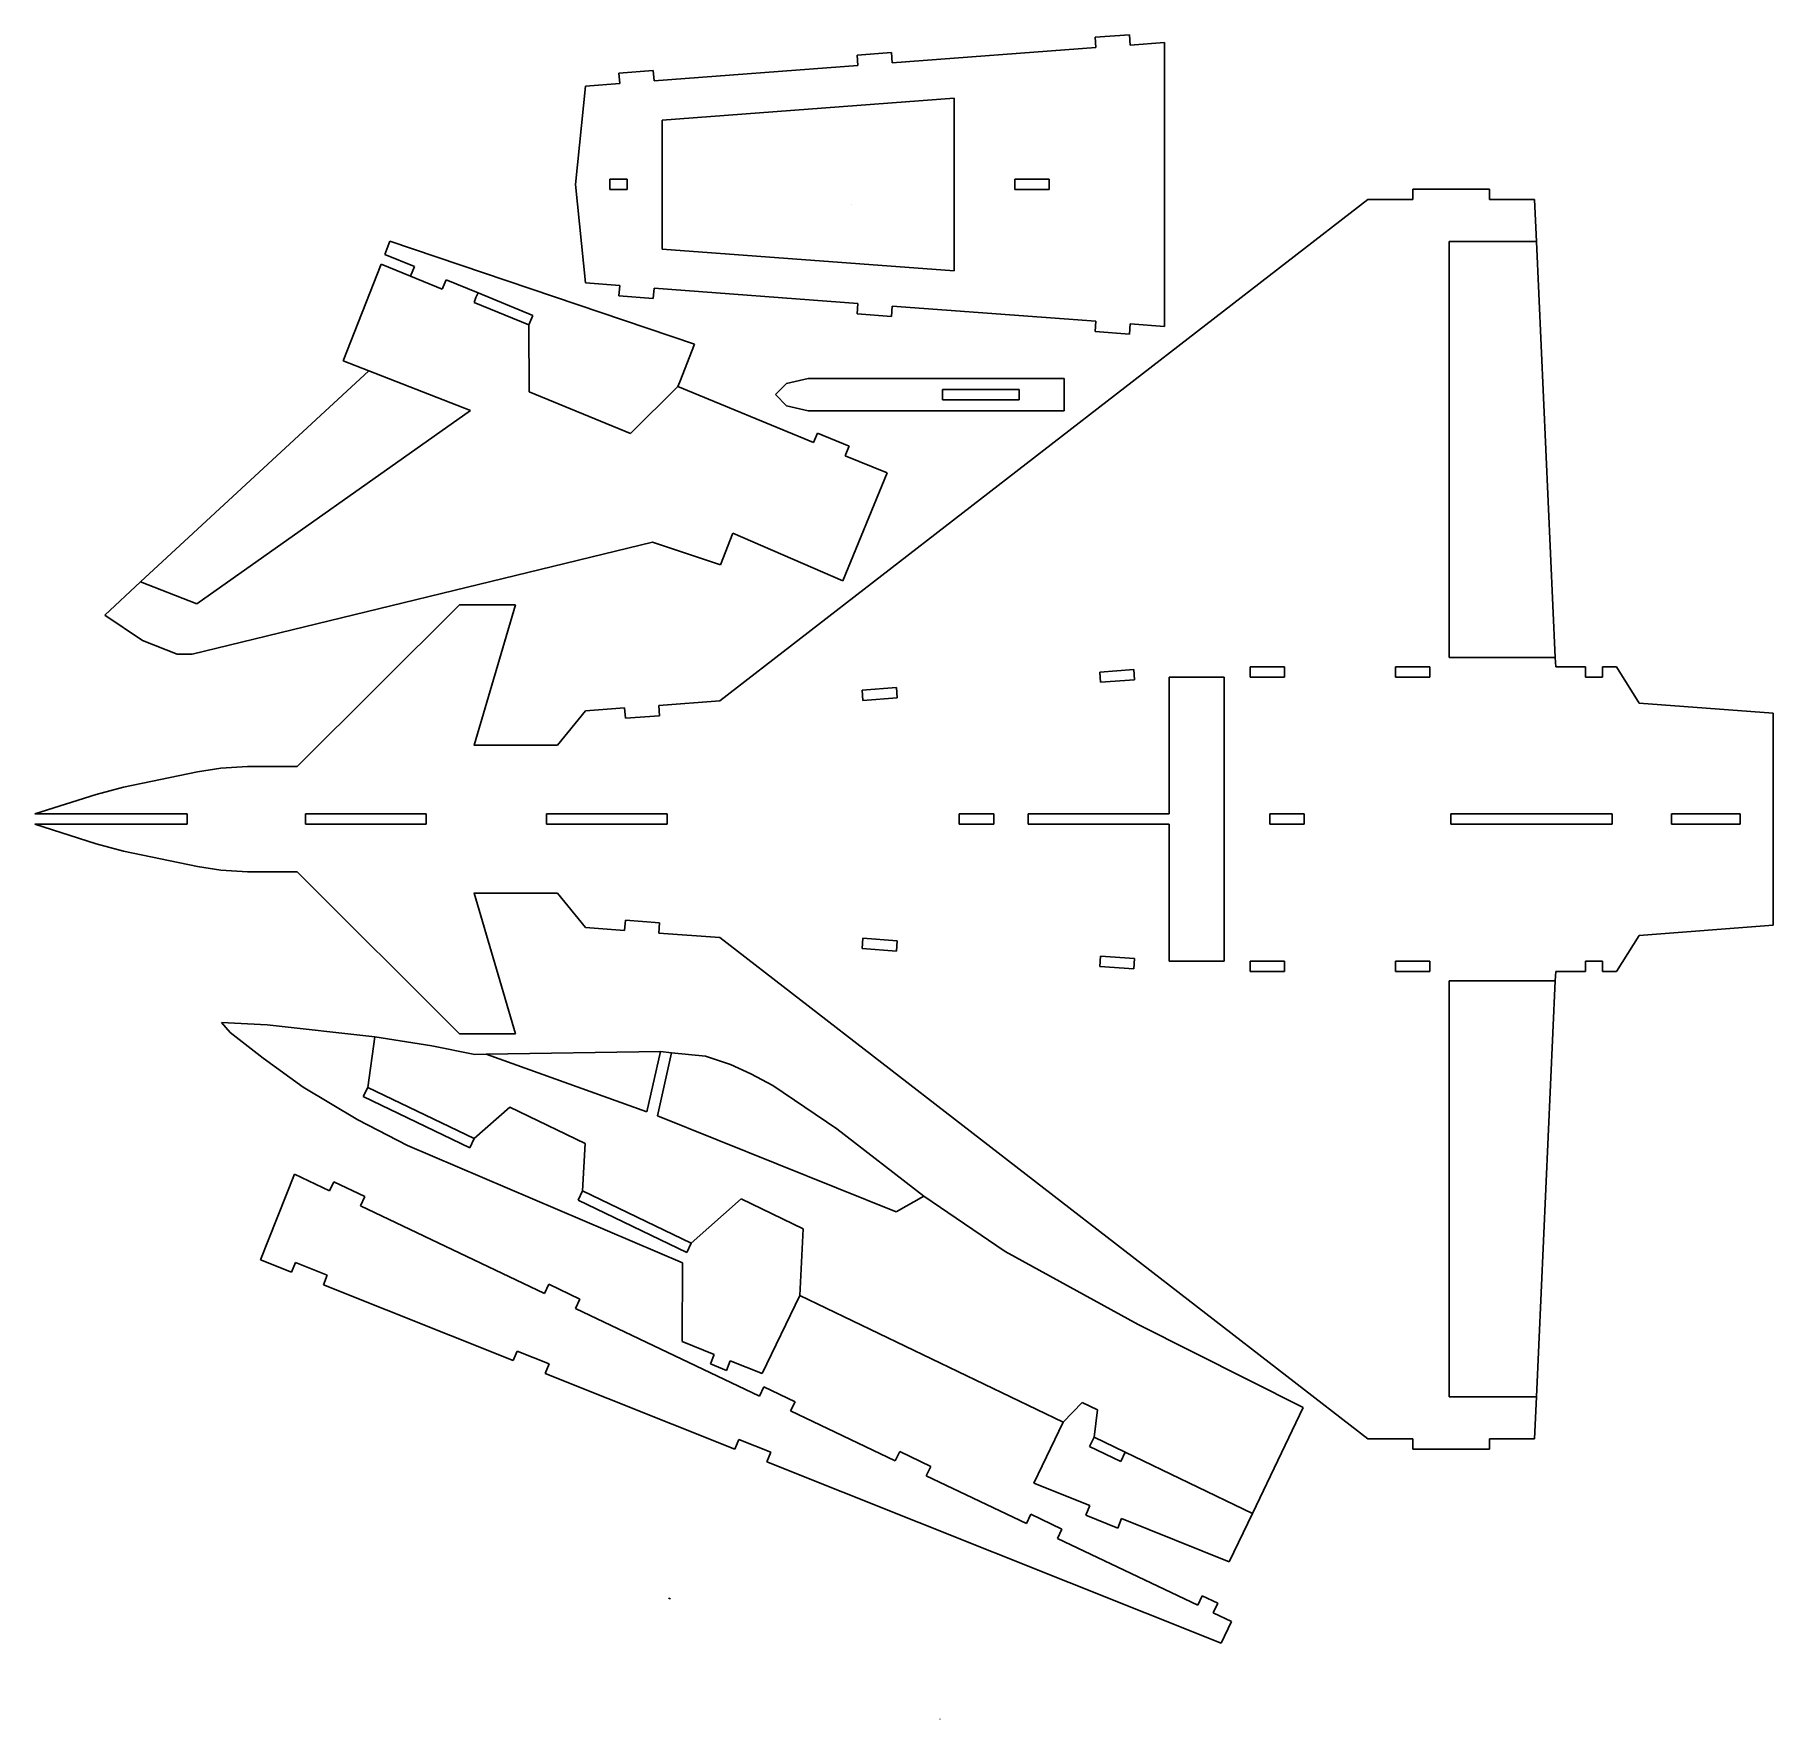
# Model space of a CAD drawing. Extents: x -505 to 505, y -489 to 489.
import ezdxf

# ---------------------------------------------------------------- set-up
doc = ezdxf.new("R2010")
doc.units = 0
doc.header["$MEASUREMENT"] = 0
doc.layers.get('0').update_dxf_attribs({"linetype": 'CONTINUOUS'})

msp = doc.modelspace()

# ---------------------------------------------------------------- linework, layer by layer
for p, q in [((131, 489.3), (111.1, 487.8)), ((111.5, 481.8), (111.1, 487.8)), ((131.4, 483.3), (131, 489.3)), ((-7.3, 478.9), (-27.3, 477.4)), ((-26.8, 471.4), (-27.3, 477.4)), ((-6.9, 472.9), (-7.3, 478.9)), ((-6.9, 472.9), (111.5, 481.8)), ((131.4, 483.3), (151.4, 484.8)), ((151.4, 319.8), (151.4, 484.8)), ((-145.7, 468.5), (-165.6, 467)), ((-165.2, 461), (-165.6, 467)), ((-145.2, 462.5), (-145.7, 468.5)), ((-145.2, 462.5), (-26.8, 471.4)), ((-190.9, 402.3), (-185.1, 459.5)), ((-185.1, 459.5), (-165.2, 461)), ((29.1, 452.5), (-140.5, 439.7)), ((29.1, 452.5), (29.1, 352.1)), ((-140.5, 439.7), (-140.5, 364.8)), ((-160.9, 405.3), (-170.9, 405.3)), ((-170.9, 405.3), (-170.9, 399.3)), ((-160.9, 405.3), (-160.9, 399.3)), ((64.3, 405.3), (84.3, 405.3)), ((64.3, 405.3), (64.3, 399.3)), ((84.3, 399.3), (84.3, 405.3)), ((-190.9, 402.3), (-185.1, 345.1)), ((-160.9, 399.3), (-170.9, 399.3)), ((64.3, 399.3), (84.3, 399.3)), ((295.7, 399.6), (340.2, 399.6)), ((295.7, 393.6), (295.7, 399.6)), ((340.2, 399.6), (340.2, 393.6)), ((-107.1, 102.4), (269.4, 393.6)), ((-30.4, 390.9), (-30.3, 390.9)), ((269.4, 393.6), (295.7, 393.6)), ((340.2, 393.6), (366.4, 393.6)), ((366.4, 393.6), (367.5, 369.1)), ((-298.7, 369.3), (-301.7, 361.7)), ((-298.7, 369.3), (-121.7, 309.5)), ((-140.5, 364.8), (29.1, 352.1)), ((316.7, 127.6), (316.7, 369.1)), ((316.7, 369.1), (367.5, 369.1)), ((367.5, 369.1), (378.4, 127.6)), ((-303.8, 356.1), (-325.8, 299.9)), ((-286.8, 349.1), (-303.8, 356.1)), ((-284.5, 354.6), (-301.7, 361.7)), ((-286.8, 349.1), (-284.5, 354.6)), ((-268.3, 341.4), (-286.8, 349.1)), ((-268.3, 341.4), (-267.2, 344.2)), ((-268.3, 341.4), (-267.1, 344.2)), ((-267.2, 344.2), (-267.1, 344.2)), ((-267.1, 344.2), (-266, 347)), ((-266, 347), (-247.5, 339.4)), ((-185.1, 345.1), (-165.2, 343.6)), ((-165.2, 343.6), (-165.6, 337.6)), ((-249.8, 333.8), (-248.7, 336.6)), ((-218, 320.7), (-249.8, 333.8)), ((-248.7, 336.6), (-247.5, 339.4)), ((-248.7, 336.6), (-248.7, 336.6)), ((-247.5, 339.4), (-215.7, 326.2)), ((-145.7, 336.1), (-165.6, 337.6)), ((-145.2, 342.1), (-145.7, 336.1)), ((-145.2, 342.1), (-26.8, 333.2)), ((-215.7, 326.2), (-218, 320.7)), ((-26.8, 333.2), (-27.3, 327.2)), ((-7.3, 325.7), (-27.3, 327.2)), ((-6.9, 331.7), (-7.3, 325.7)), ((-6.9, 331.7), (111.5, 322.8)), ((-217.7, 281.9), (-218, 320.7)), ((111.5, 322.8), (111.1, 316.8)), ((131, 315.3), (111.1, 316.8)), ((131.4, 321.3), (131, 315.3)), ((131.4, 321.3), (151.4, 319.8)), ((-130.3, 287.7), (-121.7, 309.5)), ((-443.6, 171.4), (-311, 294.1)), ((-311, 294.1), (-325.8, 299.9)), ((-311, 294.1), (-251.9, 271)), ((-158.9, 257.6), (-131.4, 284.9)), ((-130.3, 287.7), (-131.4, 284.9)), ((-131.4, 284.9), (-52.6, 252.4)), ((-74.7, 280.2), (-68.2, 286.7)), ((-68.2, 286.7), (-55.7, 289.5)), ((93.1, 289.5), (-55.7, 289.5)), ((66.9, 283.2), (22.4, 283.2)), ((22.4, 283.2), (22.4, 277.2)), ((66.9, 283.2), (66.9, 277.2)), ((93.1, 289.5), (93.1, 270.9)), ((-217.7, 281.9), (-158.9, 257.6)), ((-74.7, 280.2), (-68.2, 273.7)), ((-68.2, 273.7), (-55.7, 270.9)), ((22.4, 277.2), (66.9, 277.2)), ((-410.9, 158.6), (-251.9, 271)), ((93.1, 270.9), (-55.7, 270.9)), ((-52.6, 252.4), (-50.3, 257.9)), ((-50.3, 257.9), (-31.8, 250.3)), ((-34.1, 244.7), (-33, 247.5)), ((-34.1, 244.7), (-33, 247.5)), ((-34.1, 244.7), (-9.7, 234.7)), ((-33, 247.5), (-31.8, 250.3)), ((-33, 247.5), (-33, 247.5)), ((-9.7, 234.7), (-35.6, 172.1)), ((-146.1, 194.6), (-413.6, 129.5)), ((-106.7, 181.3), (-146.1, 194.6)), ((-99.5, 199.7), (-106.7, 181.3)), ((-35.6, 172.1), (-99.5, 199.7)), ((-464.3, 152.2), (-443.6, 171.4)), ((-443.6, 171.4), (-410.9, 158.6)), ((-442.4, 137.3), (-464.3, 152.2)), ((-352.6, 64.2), (-258.2, 158.2)), ((-258.2, 158.2), (-225.8, 158.2)), ((-225.8, 158.2), (-249.8, 76.5)), ((-422.3, 129.5), (-442.4, 137.3)), ((-413.6, 129.5), (-422.3, 129.5)), ((201.1, 122.1), (221.1, 122.1)), ((201.1, 122.1), (201.1, 116.1)), ((221.1, 122.1), (221.1, 116.1)), ((285.6, 122.1), (305.6, 122.1)), ((285.6, 122.1), (285.6, 116.1)), ((305.6, 122.1), (305.6, 116.1)), ((316.7, 127.6), (378.4, 127.6)), ((378.4, 127.6), (378.7, 122.1)), ((378.7, 122.1), (395.9, 122.1)), ((395.9, 122.1), (395.9, 116.1)), ((405.9, 116.1), (405.9, 122.1)), ((405.9, 122.1), (413.9, 122.1)), ((427.2, 101), (413.9, 122.1)), ((113.7, 119), (133.6, 120.5)), ((114.1, 113.1), (113.7, 119)), ((134, 114.6), (114.1, 113.1)), ((133.6, 120.5), (134, 114.6)), ((186.1, 116.1), (154.1, 116.1)), ((154.1, 116.1), (154.1, 36.6)), ((186.1, 116.1), (186.1, -48.9)), ((221.1, 116.1), (201.1, 116.1)), ((285.6, 116.1), (305.6, 116.1)), ((395.9, 116.1), (405.9, 116.1)), ((-142.5, 99.7), (-107.1, 102.4)), ((-4.4, 110.1), (-24.3, 108.6)), ((-24.3, 108.6), (-23.9, 102.6)), ((-23.9, 102.6), (-4, 104.1)), ((-4, 104.1), (-4.4, 110.1)), ((427.2, 101), (505, 95.2)), ((-185, 96.5), (-201.4, 76.5)), ((-185, 96.5), (-162.4, 98.2)), ((-161.9, 92.2), (-162.4, 98.2)), ((-161.9, 92.2), (-142, 93.7)), ((-142, 93.7), (-142.5, 99.7)), ((505, -28), (505, 95.2)), ((-249.8, 76.5), (-250, 76.5)), ((-201.4, 76.5), (-249.8, 76.5)), ((-410.5, 61.1), (-453.4, 52.1)), ((-397, 63.3), (-410.5, 61.1)), ((-381.5, 64.2), (-397, 63.3)), ((-381.5, 64.2), (-352.6, 64.2)), ((-453.4, 52.1), (-469.4, 47.9)), ((-469.4, 47.9), (-505, 36.6)), ((-416.4, 36.6), (-505, 36.6)), ((-416.4, 30.6), (-505, 30.6)), ((-469.4, 19.3), (-505, 30.6)), ((-416.4, 30.6), (-416.4, 36.6)), ((-347.7, 36.6), (-347.7, 30.6)), ((-277.7, 36.6), (-347.7, 36.6)), ((-277.7, 30.6), (-347.7, 30.6)), ((-277.7, 36.6), (-277.7, 30.6)), ((-207.7, 36.6), (-207.7, 30.6)), ((-137.7, 36.6), (-207.7, 36.6)), ((-137.7, 30.6), (-207.7, 30.6)), ((-137.7, 36.6), (-137.7, 30.6)), ((32.1, 36.6), (32.1, 30.6)), ((32.1, 36.6), (52.1, 36.6)), ((32.1, 30.6), (52.1, 30.6)), ((52.1, 30.6), (52.1, 36.6)), ((72.1, 36.6), (72.1, 30.6)), ((72.1, 36.6), (154.1, 36.6)), ((72.1, 30.6), (154.1, 30.6)), ((154.1, -48.9), (154.1, 30.6)), ((212.6, 36.6), (212.6, 30.6)), ((212.6, 36.6), (232.5, 36.6)), ((212.6, 30.6), (232.5, 30.6)), ((232.5, 30.6), (232.5, 36.6)), ((317.8, 36.6), (317.8, 30.6)), ((317.8, 36.6), (411.4, 36.6)), ((317.8, 30.6), (411.4, 30.6)), ((411.4, 30.6), (411.4, 36.6)), ((445.9, 30.6), (445.9, 36.6)), ((445.9, 36.6), (485.9, 36.6)), ((445.9, 30.6), (485.9, 30.6)), ((485.9, 30.6), (485.9, 36.6)), ((-453.4, 15.1), (-469.4, 19.3)), ((-410.5, 6.1), (-453.4, 15.1)), ((-397, 3.9), (-410.5, 6.1)), ((-381.5, 3), (-397, 3.9)), ((-381.5, 3), (-352.6, 3)), ((-352.6, 3), (-258.2, -91.1)), ((-249.8, -9.4), (-250, -9.4)), ((-201.4, -9.4), (-249.8, -9.4)), ((-225.8, -91.1), (-249.8, -9.4)), ((-185, -29.4), (-201.4, -9.4)), ((-185, -29.4), (-162.4, -31.1)), ((-161.9, -25.1), (-162.4, -31.1)), ((-161.9, -25.1), (-142, -26.6)), ((-142, -26.6), (-142.5, -32.6)), ((427.2, -33.9), (505, -28)), ((-142.5, -32.6), (-107.1, -35.2)), ((-107.1, -35.2), (269.4, -326.4)), ((-24.3, -41.5), (-23.9, -35.5)), ((-23.9, -35.5), (-4, -37)), ((-4, -37), (-4.4, -43)), ((427.2, -33.9), (413.9, -54.9)), ((-4.4, -43), (-24.3, -41.5)), ((114.1, -45.9), (113.7, -51.9)), ((134, -47.4), (114.1, -45.9)), ((133.6, -53.4), (134, -47.4)), ((186.1, -48.9), (154.1, -48.9)), ((201.1, -54.9), (201.1, -48.9)), ((221.1, -48.9), (201.1, -48.9)), ((221.1, -54.9), (221.1, -48.9)), ((285.6, -48.9), (305.6, -48.9)), ((285.6, -54.9), (285.6, -48.9)), ((305.6, -54.9), (305.6, -48.9)), ((395.9, -48.9), (405.9, -48.9)), ((395.9, -54.9), (395.9, -48.9)), ((405.9, -48.9), (405.9, -54.9)), ((113.7, -51.9), (133.6, -53.4)), ((201.1, -54.9), (221.1, -54.9)), ((285.6, -54.9), (305.6, -54.9)), ((316.7, -60.4), (316.7, -302)), ((316.7, -60.4), (378.4, -60.4)), ((367.5, -302), (378.4, -60.4)), ((378.4, -60.4), (378.7, -54.9)), ((378.7, -54.9), (395.9, -54.9)), ((405.9, -54.9), (413.9, -54.9)), ((-396.6, -84.6), (-391.5, -90.4)), ((-396.6, -84.6), (-370.1, -85.8)), ((-372.3, -105.3), (-391.5, -90.4)), ((-370.1, -85.8), (-307.4, -92.9)), ((-311.6, -122.2), (-307.4, -92.9)), ((-274.3, -98), (-307.4, -92.9)), ((-274.3, -98), (-249.4, -103.1)), ((-258.2, -91.1), (-225.8, -91.1)), ((-349, -122.1), (-372.3, -105.3)), ((-242.8, -103), (-249.4, -103.1)), ((-141.5, -101.4), (-242.8, -103)), ((-149.4, -136.4), (-242.8, -103)), ((-141.5, -101.4), (-149.4, -136.4)), ((-135, -102.1), (-143.3, -138.8)), ((-135, -102.1), (-141.5, -101.4)), ((-115.4, -104.1), (-135, -102.1)), ((-100.8, -108.9), (-115.4, -104.1)), ((-88.9, -114.3), (-100.8, -108.9)), ((-76.2, -121.2), (-88.9, -114.3)), ((-317.4, -141.1), (-349, -122.1)), ((-314.2, -127.6), (-311.6, -122.2)), ((-314.2, -127.6), (-252.3, -157.4)), ((-249.7, -152), (-311.6, -122.2)), ((-76.2, -121.2), (-39.1, -146.2)), ((-288.5, -156), (-317.4, -141.1)), ((-229.1, -133.7), (-249.7, -152)), ((-229.1, -133.7), (-185.3, -154.8)), ((-143.3, -138.8), (-4.5, -194.5)), ((11.5, -185.4), (-39.1, -146.2)), ((-128.6, -224.2), (-288.5, -156)), ((-249.7, -152), (-252.3, -157.4)), ((-185.3, -154.8), (-186.7, -182.3)), ((-354.2, -172.7), (-373.9, -222.3)), ((-333.8, -182.4), (-354.2, -172.7)), ((-331.2, -177), (-333.8, -182.4)), ((-313.2, -185.6), (-331.2, -177)), ((-313.2, -185.6), (-315.8, -191)), ((-315.8, -191), (-208.9, -242)), ((-186.7, -182.3), (-189.3, -187.7)), ((-189.3, -187.7), (-126.2, -218.1)), ((-123.6, -212.7), (-186.7, -182.3)), ((-94.6, -187), (-123.6, -212.7)), ((-58.6, -204.4), (-94.6, -187)), ((-4.5, -194.5), (11.5, -185.4)), ((11.5, -185.4), (58.8, -217.5)), ((-58.6, -204.4), (-60.5, -243.1)), ((-126.2, -218.1), (-123.6, -212.7)), ((58.8, -217.5), (136, -259.9)), ((-373.9, -222.3), (-355.9, -229.6)), ((-353.6, -224), (-355.9, -229.6)), ((-353.6, -224), (-335.1, -231.4)), ((-337.3, -237), (-335.1, -231.4)), ((-128.8, -269.8), (-128.6, -224.2)), ((-337.3, -237), (-227, -280.9)), ((-206.3, -236.6), (-208.9, -242)), ((-188.3, -245.2), (-206.3, -236.6)), ((-188.3, -245.2), (-190.9, -250.6)), ((-190.9, -250.6), (-83.9, -301.6)), ((-82.4, -288.5), (-60.5, -243.1)), ((92.4, -316.7), (-60.5, -243.1)), ((136, -259.9), (232, -308.2)), ((-128.8, -269.8), (-110.2, -277.3)), ((-224.8, -275.4), (-227, -280.9)), ((-224.8, -275.4), (-206.2, -282.8)), ((-206.2, -282.8), (-208.4, -288.4)), ((-112.5, -282.9), (-110.2, -277.3)), ((-101, -281), (-103.2, -286.6)), ((-101, -281), (-82.4, -288.5)), ((-208.4, -288.4), (-98.2, -332.3)), ((-103.2, -286.6), (-112.5, -282.9)), ((-81.4, -296.2), (-83.9, -301.6)), ((-63.3, -304.8), (-81.4, -296.2)), ((316.7, -302), (367.5, -302)), ((366.4, -326.4), (367.5, -302)), ((-63.3, -304.8), (-65.9, -310.2)), ((-65.9, -310.2), (-5.1, -339.2)), ((103.5, -305.3), (92.4, -316.7)), ((112.5, -309.6), (103.5, -305.3)), ((112.5, -309.6), (110.4, -325.4)), ((232, -308.2), (202.4, -369.7)), ((92.4, -316.7), (75.4, -352.1)), ((-95.9, -326.8), (-98.2, -332.3)), ((-95.9, -326.8), (-77.4, -334.2)), ((110.4, -325.4), (107.8, -330.8)), ((125.9, -339.5), (107.8, -330.8)), ((110.4, -325.4), (128.5, -334.1)), ((269.4, -326.4), (295.7, -326.4)), ((295.7, -332.4), (295.7, -326.4)), ((295.7, -332.4), (340.2, -332.4)), ((340.2, -326.4), (366.4, -326.4)), ((340.2, -326.4), (340.2, -332.4)), ((-79.6, -339.7), (-77.4, -334.2)), ((-79.6, -339.7), (184.2, -445.1)), ((-2.5, -333.8), (-5.1, -339.2)), ((15.5, -342.4), (-2.5, -333.8)), ((15.5, -342.4), (12.9, -347.8)), ((128.5, -334.1), (125.9, -339.5)), ((128.5, -334.1), (202.4, -369.7)), ((12.9, -347.8), (71.1, -375.6)), ((107.9, -365.2), (75.4, -352.1)), ((73.7, -370.2), (71.1, -375.6)), ((73.7, -370.2), (91.8, -378.8)), ((107.9, -365.2), (105.6, -370.7)), ((105.6, -370.7), (124.2, -378.2)), ((126.4, -372.7), (124.2, -378.2)), ((126.4, -372.7), (188.9, -397.8)), ((202.4, -369.7), (188.9, -397.8)), ((89.2, -384.2), (91.8, -378.8)), ((170.7, -423.1), (89.2, -384.2)), ((-136.8, -418.9), (-135.7, -419.4)), ((170.7, -423.1), (173.3, -417.6)), ((182.3, -421.9), (173.3, -417.6)), ((182.3, -421.9), (179.7, -427.4)), ((179.7, -427.4), (190.3, -432.4)), ((190.3, -432.4), (184.2, -445.1)), ((20.9, -489.2), (21, -489.3))]:
    msp.add_line(p, q)

doc.saveas('drawing.dxf')
